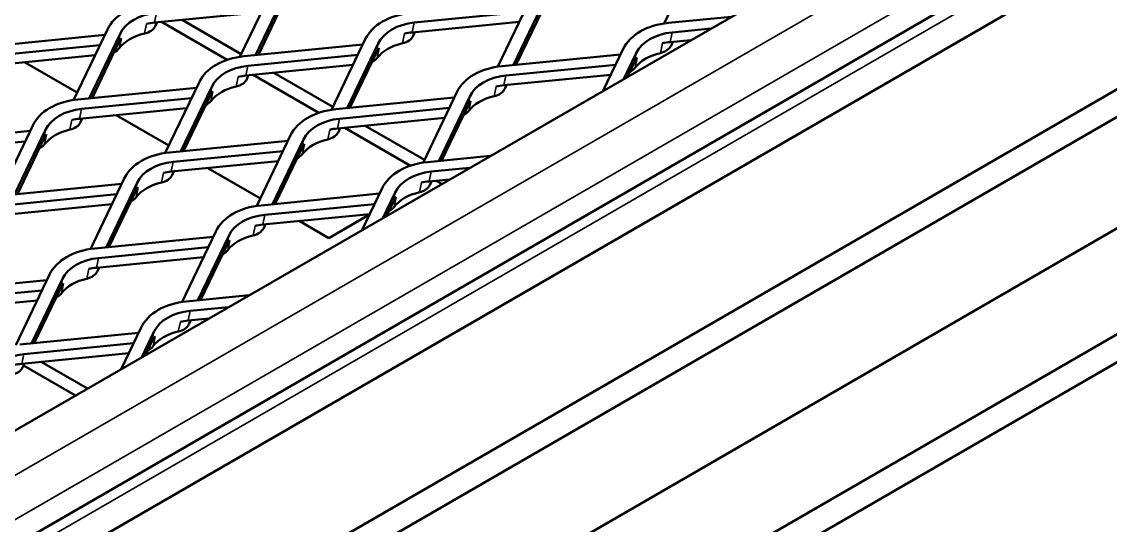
# Model space of a CAD drawing. Header units: millimetres. Extents: x 0 to 1485, y 0 to 1050.
# Drawn here: x 1223.4 to 1383, y 308.1 to 381.9 of the extents above; entities that cross this region are included whole.
import ezdxf

# ---------------------------------------------------------------- set-up
doc = ezdxf.new("R2010")
doc.units = ezdxf.units.MM
doc.header["$LTSCALE"] = 2.5
doc.layers.add('Sichtbar (ISO)', color=7, linetype='Continuous', lineweight=50)
doc.layers.add('Sichtbar schmal (ISO)', color=7, linetype='Continuous', lineweight=35)

msp = doc.modelspace()

# ---------------------------------------------------------------- linework, layer by layer
at = {"layer": 'Sichtbar (ISO)'}
for p, q in [((1025.5465, 208.2974), (1414.4553, 432.8339)), ((1437.9654, 429.5969), (1026.2536, 191.8951)), ((1449.8106, 430.3844), (1026.9607, 186.2519)), ((1026.9607, 165.8395), (1449.8106, 409.972)), ((1026.9607, 161.7571), (1435.6685, 397.7246)), ((1317.6193, 381.6241), (1322.574, 391.9613)), ((1255.3939, 376.7251), (1260.3486, 387.0623)), ((1262.2324, 386.4357), (1257.6941, 376.967)), ((1258.0982, 377.0068), (1261.9347, 385.0112)), ((1298.1788, 385.6335), (1293.2242, 375.2962)), ((1295.5243, 375.5382), (1300.0626, 385.0068)), ((1242.8378, 381.7423), (1258.5391, 383.287)), ((1297.0711, 383.3224), (1280.9657, 381.7379)), ((1295.9284, 375.5779), (1299.7649, 383.5823)), ((1242.9633, 381.217), (1243.2338, 381.7813)), ((1253.5233, 376.2809), (1243.8853, 381.8454)), ((1246.9061, 382.1426), (1255.588, 377.13)), ((1280.668, 380.3134), (1296.3693, 381.8582)), ((1327.4614, 382.608), (1318.2367, 381.7005)), ((1026.9607, 145.4271), (1435.6685, 381.3946)), ((1235.9534, 380.7345), (1230.9988, 370.3973)), ((1233.2989, 370.6392), (1237.8372, 380.1078)), ((1280.7935, 379.7881), (1281.064, 380.3524)), ((1318.7959, 380.3091), (1324.4416, 380.8645)), ((1218.1811, 378.2303), (1235.5733, 379.9414)), ((1234.8457, 378.4234), (1218.7403, 376.839)), ((1233.703, 370.6789), (1237.5395, 378.6833)), ((1273.4035, 378.5125), (1256.0113, 376.8015)), ((1268.829, 368.9684), (1273.7836, 379.3056)), ((1275.6674, 378.679), (1271.1291, 369.2103)), ((1318.4982, 378.8846), (1321.5286, 379.1827)), ((1318.6237, 378.3593), (1318.8942, 378.9235)), ((1218.4426, 375.4145), (1234.1439, 376.9592)), ((1256.5705, 375.4101), (1272.6759, 376.9946)), ((1271.5332, 369.2501), (1275.3697, 377.2545)), ((1293.8415, 375.3726), (1311.2337, 377.0837)), ((1311.6138, 377.8767), (1308.6858, 371.7679)), ((1311.7057, 373.5114), (1313.4976, 377.2501)), ((1223.7907, 375.9406), (1231.5175, 371.4795)), ((1256.2728, 373.9856), (1271.9741, 375.5303)), ((1310.5061, 375.5657), (1294.4007, 373.9812)), ((1312.238, 373.8188), (1313.1999, 375.8256)), ((1256.3983, 373.4603), (1256.6688, 374.0245)), ((1266.9583, 368.5241), (1257.3203, 374.0886)), ((1260.3411, 374.3858), (1269.0231, 369.3733)), ((1294.103, 372.5567), (1309.8043, 374.1014)), ((1231.6161, 370.4736), (1249.0083, 372.1847)), ((1249.3884, 372.9778), (1244.4338, 362.6405)), ((1246.7339, 362.8825), (1251.2722, 372.3511)), ((1294.2285, 372.0314), (1294.499, 372.5957)), ((1248.2807, 370.6667), (1232.1753, 369.0822)), ((1247.138, 362.9222), (1250.9745, 370.9266)), ((1286.8385, 370.7558), (1269.4463, 369.0448)), ((1282.264, 361.2117), (1287.2186, 371.5489)), ((1289.1024, 370.9223), (1284.5641, 361.4536)), ((1026.9607, 129.9137), (1441.3253, 369.1472)), ((1231.8776, 367.6577), (1247.5789, 369.2025)), ((1270.0056, 367.6534), (1286.1109, 369.2378)), ((1284.9682, 361.4934), (1288.8047, 369.4978)), ((1232.0031, 367.1324), (1232.2736, 367.6967)), ((1237.2257, 368.1839), (1244.9525, 363.7228)), ((1269.7078, 366.2289), (1285.4091, 367.7736)), ((1224.6131, 365.8569), (1207.2209, 364.1458)), ((1220.0386, 356.3127), (1224.9932, 366.6499)), ((1226.8771, 366.0233), (1222.3387, 356.5546)), ((1269.8334, 365.7036), (1270.1038, 366.2678)), ((1280.3934, 360.7674), (1270.7554, 366.3319)), ((1273.7761, 366.6291), (1282.4581, 361.6166)), ((1026.9607, 125.8312), (1441.3253, 365.0647)), ((1207.7802, 362.7544), (1223.8855, 364.3389)), ((1222.7428, 356.5944), (1226.5793, 364.5988)), ((1245.0511, 362.7169), (1262.4433, 364.428)), ((1262.8234, 365.2211), (1257.8688, 354.8838)), ((1260.169, 355.1258), (1264.7073, 364.5944)), ((1261.7157, 362.91), (1245.6104, 361.3255)), ((1260.573, 355.1655), (1264.4095, 363.1699)), ((1245.3126, 359.901), (1261.0139, 361.4457)), ((1292.1061, 362.1956), (1282.8813, 361.288)), ((1245.4382, 359.3757), (1245.7086, 359.94)), ((1250.6607, 360.4272), (1258.3876, 355.9661)), ((1283.4406, 359.8967), (1289.0863, 360.4521)), ((1238.0481, 358.1001), (1220.6559, 356.3891)), ((1233.4736, 348.556), (1238.4282, 358.8932)), ((1240.3121, 358.2666), (1235.7738, 348.7979)), ((1283.1429, 358.4722), (1286.1733, 358.7703)), ((1283.2684, 357.9468), (1283.5388, 358.5111)), ((1285.0129, 358.1003), (1284.1904, 358.5752)), ((1221.2152, 354.9977), (1237.3206, 356.5821)), ((1236.1779, 348.8377), (1240.0144, 356.8421)), ((1258.4861, 354.9602), (1275.8783, 356.6713)), ((1276.2585, 357.4643), (1273.3305, 351.3555)), ((1276.3504, 353.099), (1278.1423, 356.8377)), ((1220.9175, 353.5732), (1236.6187, 355.1179)), ((1275.1508, 355.1533), (1259.0454, 353.5688)), ((1276.8827, 353.4064), (1277.8446, 355.4132)), ((1258.7477, 352.1443), (1274.449, 353.689)), ((1268.4377, 350.1636), (1274.4127, 353.6133)), ((1276.9002, 353.4428), (1276.923, 353.4296)), ((1258.8732, 351.619), (1259.1437, 352.1833)), ((1264.0958, 352.6705), (1268.4377, 350.1636)), ((1251.4832, 350.3434), (1234.091, 348.6323)), ((1246.9087, 340.7993), (1251.8633, 351.1365)), ((1253.7471, 350.5098), (1249.2088, 341.0412)), ((1234.6502, 347.241), (1250.7556, 348.8254)), ((1249.6129, 341.0809), (1253.4494, 349.0853)), ((1234.3525, 345.8165), (1250.0538, 347.3612)), ((1234.478, 345.2911), (1234.7485, 345.8554)), ((1209.6958, 342.3045), (1227.088, 344.0156)), ((1227.4681, 344.8086), (1222.5135, 334.4714)), ((1224.8136, 334.7133), (1229.3519, 344.182)), ((1226.3604, 342.4976), (1210.255, 340.9131)), ((1225.2177, 334.7531), (1229.0542, 342.7575)), ((1256.7508, 341.7832), (1247.526, 340.8756)), ((1209.9573, 339.4886), (1225.6586, 341.0333)), ((1248.0852, 339.4842), (1253.7309, 340.0397)), ((1240.9031, 337.0519), (1237.9752, 330.9431)), ((1247.7875, 338.0597), (1250.818, 338.3579)), ((1247.9131, 337.5344), (1248.1835, 338.0987)), ((1223.1308, 334.5478), (1240.523, 336.2589)), ((1240.995, 332.6866), (1242.787, 336.4253)), ((1239.7954, 334.7409), (1223.6901, 333.1564)), ((1241.5274, 332.9939), (1242.4892, 335.0008)), ((1223.3923, 331.7319), (1239.0936, 333.2766)), ((1223.5179, 331.2066), (1223.7883, 331.7708)), ((1231.2728, 327.0735), (1223.6471, 331.4762)), ((1226.2523, 332.0133), (1233.0406, 328.0941))]:
    msp.add_line(p, q, dxfattribs=at)
for centre, major_axis, start_param, end_param in [((1245.3725, 377.6012), (-9.7885, 2.0459), 5.14148013, 6.11622732), ((1245.3725, 377.6012), (-7.8308, 1.6367), 5.14148013, 6.11622732), ((1245.0748, 376.1767), (7.8308, -1.6367), 1.99988748, 2.15384516), ((1283.2027, 376.1724), (-9.7885, 2.0459), 5.14148013, 6.11622732), ((1283.2027, 376.1724), (-7.8308, 1.6367), 5.14148013, 6.11622732), ((1321.033, 374.7435), (-9.7885, 2.0459), 5.14148013, 6.11622732), ((1244.7771, 374.7522), (-7.8308, 1.6367), 5.29543781, 5.96226963), ((1240.1376, 382.157), (2.9365, -0.6138), 5.29543781, 6.11622732), ((1282.905, 374.7479), (7.8308, -1.6367), 1.99988748, 2.15384516), ((1321.033, 374.7435), (-7.8308, 1.6367), 5.14148013, 6.11622732), ((1245.0748, 376.1767), (-7.8308, 1.6367), 5.96226963, 6.11622732), ((1282.6073, 373.3234), (-7.8308, 1.6367), 5.29543781, 5.96226963), ((1277.9678, 380.7281), (2.9365, -0.6138), 5.29543781, 6.11622732), ((1320.7352, 373.319), (7.8308, -1.6367), 1.99988748, 2.15384516), ((1235.0464, 379.2176), (2.9365, -0.6138), 5.54107457, 5.96226963), ((1258.8076, 369.8445), (-9.7885, 2.0459), 5.14148013, 6.11622732), ((1282.905, 374.7479), (-7.8308, 1.6367), 5.96226963, 6.11622732), ((1320.4375, 371.8945), (-7.8308, 1.6367), 5.29543781, 5.96226963), ((1315.798, 379.2992), (2.9365, -0.6138), 5.29543781, 6.11622732), ((1258.8076, 369.8445), (-7.8308, 1.6367), 5.14148013, 6.11622732), ((1272.8766, 377.7887), (2.9365, -0.6138), 5.54107457, 5.96226963), ((1296.6378, 368.4157), (-9.7885, 2.0459), 5.14148013, 6.11622732), ((1320.7352, 373.319), (-7.8308, 1.6367), 5.96226963, 6.11622732), ((1258.5098, 368.42), (7.8308, -1.6367), 1.99988748, 2.15384516), ((1296.6378, 368.4157), (-7.8308, 1.6367), 5.14148013, 6.11622732), ((1310.7068, 376.3598), (2.9365, -0.6138), 5.54107457, 5.96226963), ((1258.2121, 366.9955), (-7.8308, 1.6367), 5.29543781, 5.96226963), ((1253.5726, 374.4002), (2.9365, -0.6138), 5.29543781, 6.11622732), ((1291.4028, 372.9714), (2.9365, -0.6138), 5.29543781, 6.11622732), ((1296.34, 366.9912), (7.8308, -1.6367), 1.99988748, 2.15384516), ((1234.4124, 363.5167), (-9.7885, 2.0459), 5.14148013, 6.11622732), ((1258.5098, 368.42), (-7.8308, 1.6367), 5.96226963, 6.11622732), ((1296.0423, 365.5667), (-7.8308, 1.6367), 5.29543781, 5.96226963), ((1234.4124, 363.5167), (-7.8308, 1.6367), 5.14148013, 6.11622732), ((1248.4814, 371.4609), (2.9365, -0.6138), 5.54107457, 5.96226963), ((1272.2426, 362.0878), (-9.7885, 2.0459), 5.14148013, 6.11622732), ((1286.3116, 370.032), (2.9365, -0.6138), 5.54107457, 5.96226963), ((1296.34, 366.9912), (-7.8308, 1.6367), 5.96226963, 6.11622732), ((1234.1147, 362.0922), (7.8308, -1.6367), 1.99988748, 2.15384516), ((1272.2426, 362.0878), (-7.8308, 1.6367), 5.14148013, 6.11622732), ((1233.8169, 360.6677), (-7.8308, 1.6367), 5.29543781, 5.96226963), ((1229.1774, 368.0724), (2.9365, -0.6138), 5.29543781, 6.11622732), ((1267.0076, 366.6435), (2.9365, -0.6138), 5.29543781, 6.11622732), ((1271.9449, 360.6633), (7.8308, -1.6367), 1.99988748, 2.15384516), ((1234.1147, 362.0922), (-7.8308, 1.6367), 5.96226963, 6.11622732), ((1271.6471, 359.2388), (-7.8308, 1.6367), 5.29543781, 5.96226963), ((1224.0862, 365.133), (2.9365, -0.6138), 5.54107457, 5.96226963), ((1247.8474, 355.76), (-9.7885, 2.0459), 5.14148013, 6.11622732), ((1261.9164, 363.7041), (2.9365, -0.6138), 5.54107457, 5.96226963), ((1271.9449, 360.6633), (-7.8308, 1.6367), 5.96226963, 6.11622732), ((1247.8474, 355.76), (-7.8308, 1.6367), 5.14148013, 6.11622732), ((1285.6776, 354.3311), (-9.7885, 2.0459), 5.14148013, 6.11622732), ((1242.6124, 360.3157), (2.9365, -0.6138), 5.29543781, 6.11622732), ((1247.5497, 354.3355), (7.8308, -1.6367), 1.99988748, 2.15384516), ((1285.6776, 354.3311), (-7.8308, 1.6367), 5.14148013, 6.11622732), ((1247.252, 352.911), (-7.8308, 1.6367), 5.29543781, 5.96226963), ((1280.4426, 358.8868), (2.9365, -0.6138), 5.29543781, 6.11622732), ((1285.3799, 352.9066), (7.8308, -1.6367), 1.99988748, 2.15384516), ((1237.5213, 357.3763), (2.9365, -0.6138), 5.54107457, 5.96226963), ((1247.5497, 354.3355), (-7.8308, 1.6367), 5.96226963, 6.11622732), ((1285.3799, 352.9066), (-7.8308, 1.6367), 5.96226963, 6.11622732), ((1285.0822, 351.4821), (-7.8308, 1.6367), 5.29543781, 5.96226963), ((1261.2824, 348.0032), (-9.7885, 2.0459), 5.14148013, 6.11622732), ((1275.3515, 355.9474), (2.9365, -0.6138), 5.54107457, 5.96226963), ((1261.2824, 348.0032), (-7.8308, 1.6367), 5.14148013, 6.11622732), ((1256.0475, 352.559), (2.9365, -0.6138), 5.29543781, 6.11622732), ((1260.9847, 346.5787), (7.8308, -1.6367), 1.99988748, 2.15384516), ((1260.9847, 346.5787), (-7.8308, 1.6367), 5.96226963, 6.11622732), ((1260.687, 345.1542), (-7.8308, 1.6367), 5.29543781, 5.96226963), ((1236.8873, 341.6754), (-9.7885, 2.0459), 5.14148013, 6.11622732), ((1250.9563, 349.6196), (2.9365, -0.6138), 5.54107457, 5.96226963), ((1236.8873, 341.6754), (-7.8308, 1.6367), 5.14148013, 6.11622732), ((1231.6523, 346.2311), (2.9365, -0.6138), 5.29543781, 6.11622732), ((1236.5895, 340.2509), (7.8308, -1.6367), 1.99988748, 2.15384516), ((1236.5895, 340.2509), (-7.8308, 1.6367), 5.96226963, 6.11622732), ((1236.2918, 338.8264), (-7.8308, 1.6367), 5.29543781, 5.96226963), ((1226.5611, 343.2917), (2.9365, -0.6138), 5.54107457, 5.96226963), ((1250.3223, 333.9187), (-9.7885, 2.0459), 5.14148013, 6.11622732), ((1250.3223, 333.9187), (-7.8308, 1.6367), 5.14148013, 6.11622732), ((1245.0873, 338.4744), (2.9365, -0.6138), 5.29543781, 6.11622732), ((1250.0246, 332.4942), (7.8308, -1.6367), 1.99988748, 2.15384516), ((1250.0246, 332.4942), (-7.8308, 1.6367), 5.96226963, 6.11622732), ((1249.7268, 331.0697), (-7.8308, 1.6367), 5.29543781, 5.96226963), ((1239.9961, 335.535), (2.9365, -0.6138), 5.54107457, 5.96226963), ((1225.9271, 327.5908), (-7.8308, 1.6367), 5.14148013, 6.11622732), ((1220.6921, 332.1466), (2.9365, -0.6138), 5.29543781, 6.11622732), ((1225.6294, 326.1663), (7.8308, -1.6367), 1.99988748, 2.15384516)]:
    msp.add_ellipse(centre, major_axis=major_axis, ratio=0.68595823, start_param=start_param, end_param=end_param, dxfattribs=at)
at = {"layer": 'Sichtbar schmal (ISO)'}
for p, q in [((1025.5465, 201.7654), (1425.769, 432.8339)), ((1025.5465, 195.2334), (1431.4258, 429.5679)), ((1026.2536, 190.2041), (1442.9654, 430.7927)), ((1243.1355, 383.1668), (1242.8378, 381.7423)), ((1242.9633, 381.217), (1243.078, 381.7659)), ((1280.668, 380.3134), (1280.9657, 381.7379)), ((1237.8372, 380.1078), (1237.5395, 378.6833)), ((1241.4029, 380.1375), (1241.7006, 381.562)), ((1279.5308, 380.1331), (1279.2331, 378.7086)), ((1280.9083, 380.3371), (1280.7935, 379.7881)), ((1318.7959, 380.3091), (1318.4982, 378.8846)), ((1237.7002, 377.9998), (1237.9979, 379.4243)), ((1275.3697, 377.2545), (1275.6674, 378.679)), ((1317.0633, 377.2798), (1317.361, 378.7043)), ((1318.6237, 378.3593), (1318.7385, 378.9082)), ((1275.8282, 377.9954), (1275.5304, 376.5709)), ((1313.4976, 377.2501), (1313.1999, 375.8256)), ((1256.5705, 375.4101), (1256.2728, 373.9856)), ((1313.3606, 375.142), (1313.6584, 376.5665)), ((1254.8379, 372.3808), (1255.1356, 373.8053)), ((1256.3983, 373.4603), (1256.5131, 374.0092)), ((1294.103, 372.5567), (1294.4007, 373.9812)), ((1251.2722, 372.3511), (1250.9745, 370.9266)), ((1292.9659, 372.3764), (1292.6681, 370.9519)), ((1294.3433, 372.5804), (1294.2285, 372.0314)), ((1251.1352, 370.243), (1251.433, 371.6675)), ((1288.8047, 369.4978), (1289.1024, 370.9223)), ((1231.8776, 367.6577), (1232.1753, 369.0822)), ((1289.2632, 370.2387), (1288.9655, 368.8142)), ((1230.7405, 367.4774), (1230.4427, 366.0529)), ((1232.1179, 367.6814), (1232.0031, 367.1324)), ((1270.0056, 367.6534), (1269.7078, 366.2289)), ((1226.5793, 364.5988), (1226.8771, 366.0233)), ((1268.2729, 364.6241), (1268.5707, 366.0486)), ((1269.8334, 365.7036), (1269.9481, 366.2525)), ((1227.0378, 365.3397), (1226.7401, 363.9152)), ((1264.7073, 364.5944), (1264.4095, 363.1699)), ((1264.5703, 362.4863), (1264.868, 363.9108)), ((1245.3126, 359.901), (1245.6104, 361.3255)), ((1244.1755, 359.7207), (1243.8778, 358.2962)), ((1245.5529, 359.9247), (1245.4382, 359.3757)), ((1283.4406, 359.8967), (1283.1429, 358.4722)), ((1240.0144, 356.8421), (1240.3121, 358.2666)), ((1281.708, 356.8673), (1282.0057, 358.2918)), ((1283.2684, 357.9468), (1283.3831, 358.4958)), ((1240.4728, 357.583), (1240.1751, 356.1585)), ((1278.1423, 356.8377), (1277.8446, 355.4132)), ((1278.0053, 354.7296), (1278.303, 356.1541)), ((1258.7477, 352.1443), (1259.0454, 353.5688)), ((1257.6105, 351.964), (1257.3128, 350.5395)), ((1258.9879, 352.1679), (1258.8732, 351.619)), ((1253.4494, 349.0853), (1253.7471, 350.5098)), ((1253.9078, 349.8263), (1253.6101, 348.4018)), ((1234.6502, 347.241), (1234.3525, 345.8165)), ((1232.9176, 344.2116), (1233.2153, 345.6361)), ((1234.478, 345.2911), (1234.5928, 345.8401)), ((1229.3519, 344.182), (1229.0542, 342.7575)), ((1229.2149, 342.0739), (1229.5127, 343.4984)), ((1248.0852, 339.4842), (1247.7875, 338.0597)), ((1246.3526, 336.4549), (1246.6504, 337.8794)), ((1247.9131, 337.5344), (1248.0278, 338.0834)), ((1242.787, 336.4253), (1242.4892, 335.0008)), ((1242.65, 334.3172), (1242.9477, 335.7417)), ((1223.3923, 331.7319), (1223.6901, 333.1564)), ((1223.6326, 331.7555), (1223.5179, 331.2066))]:
    msp.add_line(p, q, dxfattribs=at)

doc.saveas('drawing.dxf')
